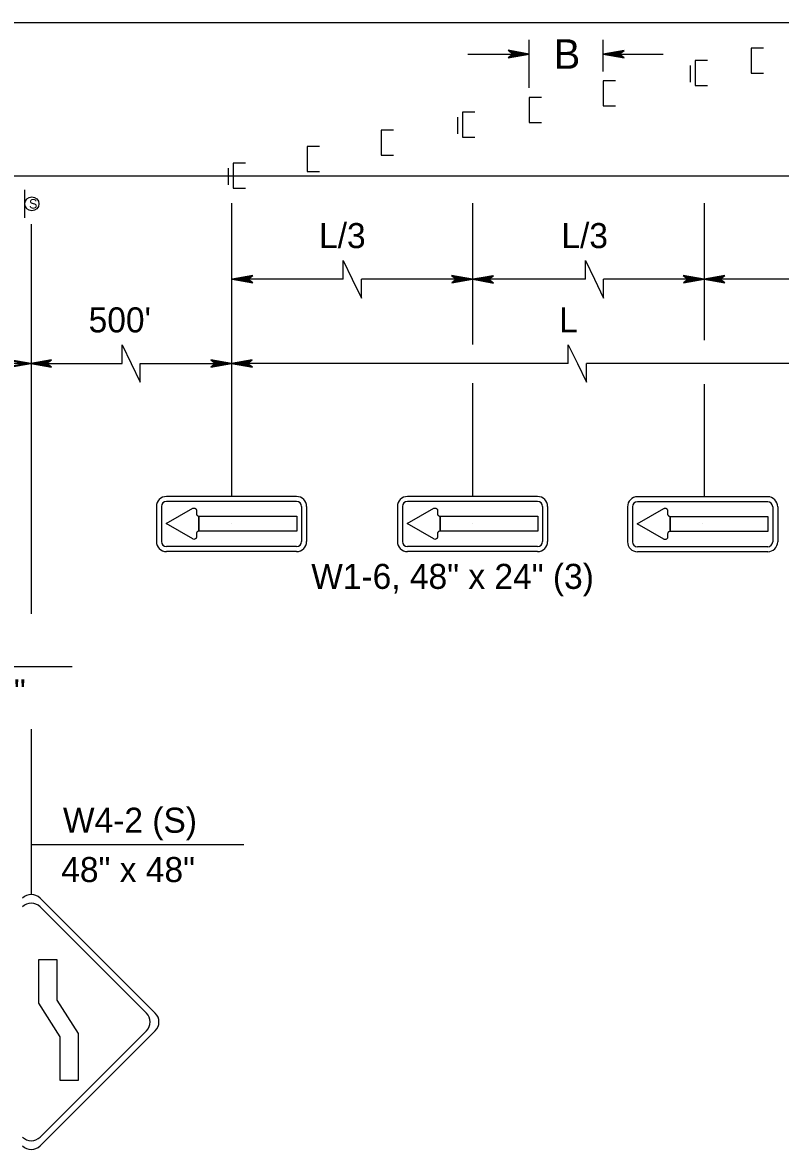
# Model space of a CAD drawing. Extents: x 499945 to 500993, y 499985 to 500645.
# Drawn here: x 500269.3 to 500390.3, y 500126.3 to 500306.3 of the extents above; entities that cross this region are included whole.
import ezdxf

# ---------------------------------------------------------------- set-up
doc = ezdxf.new("R2010")
doc.units = 0
for name, color, linetype in [('1', 7, 'Continuous'), ('24', 7, 'Continuous'), ('39', 7, 'Continuous'), ('5', 7, 'Continuous'), ('56', 7, 'Continuous'), ('60', 7, 'Continuous')]:
    doc.layers.add(name, color=color, linetype=linetype)

msp = doc.modelspace()

# ---------------------------------------------------------------- linework, layer by layer
at = {"layer": '1'}
for p, q in [((500071.91, 500306.34), (500478, 500306.34)), ((500071.91, 500281.86), (500478, 500281.86)), ((500302.63, 500277.48), (500302.63, 500230.64)), ((500341.1, 500277.48), (500341.1, 500254.94)), ((500378.08, 500277.48), (500378.08, 500255.63)), ((500270.68, 500274.15), (500270.68, 500211.91)), ((500320.48, 500265.34), (500320.48, 500268.34)), ((500320.48, 500268.34), (500321.92, 500265.34)), ((500359.15, 500265.34), (500359.15, 500268.34)), ((500359.15, 500268.34), (500360.59, 500265.34)), ((500321.92, 500265.34), (500323.36, 500262.34)), ((500323.36, 500262.34), (500323.36, 500265.34)), ((500359.15, 500265.34), (500341.1, 500265.34)), ((500360.59, 500265.34), (500362.03, 500262.34)), ((500378.08, 500265.34), (500362.03, 500265.34)), ((500362.03, 500262.34), (500362.03, 500265.34)), ((500394.12, 500265.34), (500378.08, 500265.34)), ((500285.17, 500251.89), (500285.17, 500254.88)), ((500285.17, 500254.88), (500286.61, 500251.89)), ((500356.4, 500251.89), (500356.4, 500254.88)), ((500356.4, 500254.88), (500357.84, 500251.89)), ((500270.58, 500251.89), (500258.5, 500251.89)), ((500286.61, 500251.89), (500288.05, 500248.89)), ((500288.05, 500248.89), (500288.05, 500251.89)), ((500357.84, 500251.89), (500359.28, 500248.89)), ((500359.28, 500248.89), (500359.28, 500251.89)), ((500341.1, 500248.72), (500341.1, 500230.64)), ((500378.08, 500248.59), (500378.08, 500230.6)), ((500270.68, 500193.45), (500270.68, 500167.07))]:
    msp.add_line(p, q, dxfattribs=at)
at = {"layer": '24'}
for points in [[(500350.13, 500301.31), (500346.78, 500301.91), (500347.58, 500301.31), (500346.8, 500300.73), (500350.13, 500301.31), (500349.91, 500301.31), (500346.88, 500301.86), (500347.64, 500301.31), (500346.93, 500300.78), (500349.79, 500301.3), (500349.68, 500301.31), (500347.08, 500301.78), (500347.66, 500301.31), (500347.06, 500300.85), (500349.63, 500301.31), (500349.52, 500301.3), (500347.24, 500301.71), (500347.69, 500301.31), (500347.23, 500300.91), (500349.19, 500301.3), (500349, 500301.3), (500347.41, 500301.62), (500347.72, 500301.32), (500347.39, 500300.99), (500348.97, 500301.31), (500348.79, 500301.32), (500347.59, 500301.53), (500347.82, 500301.3), (500347.58, 500301.07), (500348.63, 500301.31), (500348.46, 500301.33), (500347.74, 500301.47), (500347.86, 500301.31), (500347.66, 500301.13), (500348.37, 500301.31), (500347.9, 500301.43), (500347.97, 500301.3), (500347.76, 500301.17), (500348.25, 500301.3), (500347.94, 500301.37), (500348.07, 500301.27), (500347.93, 500301.21), (500348.07, 500301.31), (500348, 500301.32)], [(500361.97, 500301.31), (500365.32, 500300.72), (500364.52, 500301.31), (500365.31, 500301.9), (500361.97, 500301.31), (500362.2, 500301.32), (500365.23, 500300.77), (500364.46, 500301.32), (500365.17, 500301.85), (500362.32, 500301.33), (500362.43, 500301.31), (500365.03, 500300.85), (500364.44, 500301.32), (500365.04, 500301.78), (500362.48, 500301.31), (500362.59, 500301.33), (500364.86, 500300.92), (500364.42, 500301.31), (500364.87, 500301.72), (500362.91, 500301.33), (500363.1, 500301.33), (500364.69, 500301), (500364.38, 500301.3), (500364.72, 500301.64), (500363.14, 500301.31), (500363.31, 500301.3), (500364.51, 500301.1), (500364.28, 500301.33), (500364.53, 500301.56), (500363.48, 500301.31), (500363.65, 500301.3), (500364.37, 500301.16), (500364.25, 500301.32), (500364.44, 500301.5), (500363.74, 500301.31), (500364.2, 500301.2), (500364.14, 500301.33), (500364.34, 500301.46), (500363.85, 500301.33), (500364.16, 500301.25), (500364.03, 500301.35), (500364.18, 500301.42), (500364.03, 500301.32), (500364.11, 500301.3)], [(500302.73, 500265.34), (500306.06, 500264.75), (500305.26, 500265.34), (500306.04, 500265.92), (500302.73, 500265.34), (500302.95, 500265.35), (500305.96, 500264.8), (500305.2, 500265.35), (500305.91, 500265.88), (500303.07, 500265.36), (500303.18, 500265.34), (500305.76, 500264.88), (500305.18, 500265.35), (500305.78, 500265.8), (500303.24, 500265.34), (500303.35, 500265.36), (500305.6, 500264.95), (500305.16, 500265.34), (500305.61, 500265.75), (500303.67, 500265.36), (500303.85, 500265.36), (500305.43, 500265.04), (500305.13, 500265.33), (500305.46, 500265.66), (500303.89, 500265.34), (500304.06, 500265.33), (500305.25, 500265.13), (500305.02, 500265.36), (500305.27, 500265.59), (500304.23, 500265.34), (500304.4, 500265.33), (500305.11, 500265.19), (500304.99, 500265.35), (500305.19, 500265.53), (500304.48, 500265.34), (500304.95, 500265.23), (500304.88, 500265.36), (500305.08, 500265.49), (500304.6, 500265.36), (500304.9, 500265.28), (500304.78, 500265.38), (500304.92, 500265.44), (500304.78, 500265.35), (500304.85, 500265.33)], [(500341.09, 500265.34), (500337.77, 500265.93), (500338.56, 500265.34), (500337.79, 500264.76), (500341.09, 500265.34), (500340.87, 500265.33), (500337.86, 500265.88), (500338.62, 500265.33), (500337.92, 500264.81), (500340.75, 500265.32), (500340.64, 500265.34), (500338.06, 500265.8), (500338.64, 500265.33), (500338.05, 500264.88), (500340.59, 500265.34), (500340.48, 500265.32), (500338.23, 500265.73), (500338.66, 500265.34), (500338.22, 500264.93), (500340.16, 500265.32), (500339.97, 500265.32), (500338.39, 500265.65), (500338.7, 500265.35), (500338.37, 500265.02), (500339.94, 500265.34), (500339.76, 500265.35), (500338.57, 500265.55), (500338.8, 500265.32), (500338.55, 500265.1), (500339.6, 500265.34), (500339.43, 500265.36), (500338.72, 500265.49), (500338.83, 500265.33), (500338.64, 500265.15), (500339.34, 500265.34), (500338.88, 500265.45), (500338.95, 500265.32), (500338.74, 500265.2), (500339.23, 500265.32), (500338.92, 500265.4), (500339.05, 500265.3), (500338.9, 500265.24), (500339.05, 500265.33), (500338.97, 500265.35)], [(500341.13, 500265.33), (500344.45, 500264.74), (500343.66, 500265.33), (500344.43, 500265.91), (500341.13, 500265.33), (500341.35, 500265.33), (500344.36, 500264.78), (500343.59, 500265.33), (500344.3, 500265.86), (500341.47, 500265.34), (500341.58, 500265.33), (500344.15, 500264.87), (500343.58, 500265.33), (500344.17, 500265.79), (500341.63, 500265.33), (500341.74, 500265.34), (500343.99, 500264.94), (500343.55, 500265.33), (500344, 500265.73), (500342.06, 500265.34), (500342.25, 500265.34), (500343.82, 500265.02), (500343.52, 500265.32), (500343.85, 500265.65), (500342.28, 500265.33), (500342.46, 500265.32), (500343.64, 500265.11), (500343.42, 500265.34), (500343.66, 500265.57), (500342.62, 500265.33), (500342.79, 500265.31), (500343.5, 500265.17), (500343.38, 500265.33), (500343.58, 500265.51), (500342.87, 500265.33), (500343.34, 500265.22), (500343.27, 500265.34), (500343.48, 500265.47), (500342.99, 500265.34), (500343.3, 500265.27), (500343.17, 500265.37), (500343.31, 500265.43), (500343.17, 500265.33), (500343.25, 500265.32)], [(500378.08, 500265.34), (500374.75, 500265.93), (500375.55, 500265.34), (500374.77, 500264.76), (500378.08, 500265.34), (500377.86, 500265.34), (500374.85, 500265.89), (500375.61, 500265.34), (500374.9, 500264.81), (500377.74, 500265.33), (500377.63, 500265.34), (500375.05, 500265.8), (500375.63, 500265.34), (500375.03, 500264.88), (500377.58, 500265.34), (500377.47, 500265.33), (500375.21, 500265.73), (500375.65, 500265.34), (500375.2, 500264.94), (500377.14, 500265.33), (500376.96, 500265.33), (500375.38, 500265.65), (500375.69, 500265.35), (500375.35, 500265.02), (500376.92, 500265.34), (500376.75, 500265.35), (500375.56, 500265.56), (500375.79, 500265.33), (500375.54, 500265.1), (500376.58, 500265.34), (500376.42, 500265.36), (500375.7, 500265.5), (500375.82, 500265.34), (500375.63, 500265.16), (500376.33, 500265.34), (500375.86, 500265.45), (500375.93, 500265.33), (500375.73, 500265.2), (500376.21, 500265.33), (500375.91, 500265.4), (500376.03, 500265.3), (500375.89, 500265.24), (500376.03, 500265.34), (500375.96, 500265.35)], [(500378.08, 500265.34), (500381.4, 500264.75), (500380.61, 500265.34), (500381.38, 500265.92), (500378.08, 500265.34), (500378.3, 500265.35), (500381.31, 500264.8), (500380.54, 500265.35), (500381.25, 500265.88), (500378.42, 500265.36), (500378.53, 500265.34), (500381.11, 500264.88), (500380.53, 500265.35), (500381.12, 500265.8), (500378.58, 500265.34), (500378.69, 500265.36), (500380.94, 500264.95), (500380.5, 500265.34), (500380.95, 500265.75), (500379.01, 500265.36), (500379.2, 500265.36), (500380.78, 500265.04), (500380.47, 500265.33), (500380.8, 500265.66), (500379.23, 500265.34), (500379.41, 500265.33), (500380.59, 500265.13), (500380.37, 500265.36), (500380.61, 500265.59), (500379.57, 500265.34), (500379.74, 500265.33), (500380.45, 500265.19), (500380.33, 500265.35), (500380.53, 500265.53), (500379.83, 500265.34), (500380.29, 500265.23), (500380.22, 500265.36), (500380.43, 500265.49), (500379.94, 500265.36), (500380.25, 500265.28), (500380.12, 500265.38), (500380.27, 500265.44), (500380.12, 500265.35), (500380.2, 500265.33)], [(500270.58, 500251.89), (500267.26, 500252.47)], [(500267.27, 500251.31), (500270.58, 500251.89), (500270.36, 500251.88), (500267.35, 500252.43)], [(500267.41, 500251.35), (500270.24, 500251.87), (500270.13, 500251.89), (500267.55, 500252.34)], [(500267.54, 500251.43), (500270.08, 500251.89), (500269.97, 500251.87), (500267.72, 500252.28)], [(500267.71, 500251.48), (500269.65, 500251.87), (500269.46, 500251.87), (500267.88, 500252.19)], [(500267.86, 500251.56), (500269.43, 500251.89), (500269.25, 500251.9)], [(500270.58, 500251.89), (500273.9, 500251.3), (500273.11, 500251.89), (500273.89, 500252.46), (500270.58, 500251.89), (500270.8, 500251.89), (500273.81, 500251.34), (500273.05, 500251.89), (500273.75, 500252.42), (500270.92, 500251.9), (500271.03, 500251.89), (500273.61, 500251.43), (500273.03, 500251.89), (500273.63, 500252.34), (500271.08, 500251.89), (500271.19, 500251.9), (500273.45, 500251.5), (500273.01, 500251.89), (500273.46, 500252.29), (500271.51, 500251.9), (500271.7, 500251.9), (500273.28, 500251.58), (500272.97, 500251.88), (500273.3, 500252.21), (500271.73, 500251.89), (500271.91, 500251.88), (500273.1, 500251.67), (500272.87, 500251.9), (500273.12, 500252.13), (500272.07, 500251.89), (500272.24, 500251.87), (500272.95, 500251.73), (500272.84, 500251.89), (500273.03, 500252.07), (500272.33, 500251.89), (500272.79, 500251.78), (500272.73, 500251.9), (500272.93, 500252.03), (500272.45, 500251.9), (500272.75, 500251.83), (500272.62, 500251.93), (500272.77, 500251.99), (500272.62, 500251.89), (500272.7, 500251.88)], [(500302.63, 500251.89), (500299.31, 500252.47), (500300.1, 500251.89), (500299.33, 500251.31), (500302.63, 500251.89), (500302.41, 500251.88), (500299.4, 500252.43), (500300.17, 500251.88), (500299.46, 500251.35), (500302.29, 500251.87), (500302.18, 500251.89), (500299.61, 500252.34), (500300.18, 500251.88), (500299.59, 500251.43), (500302.13, 500251.89), (500302.02, 500251.87), (500299.77, 500252.28), (500300.21, 500251.89), (500299.76, 500251.48), (500301.7, 500251.87), (500301.51, 500251.87), (500299.94, 500252.19), (500300.24, 500251.9), (500299.91, 500251.56), (500301.48, 500251.89), (500301.3, 500251.9), (500300.12, 500252.1), (500300.34, 500251.87), (500300.1, 500251.64), (500301.14, 500251.89), (500300.97, 500251.9), (500300.26, 500252.04), (500300.38, 500251.88), (500300.18, 500251.7), (500300.89, 500251.89), (500300.42, 500252), (500300.49, 500251.87), (500300.28, 500251.74), (500300.77, 500251.87), (500300.46, 500251.95), (500300.59, 500251.85), (500300.44, 500251.79), (500300.59, 500251.88), (500300.51, 500251.9)], [(500302.63, 500251.89), (500305.96, 500251.3), (500305.16, 500251.89), (500305.94, 500252.46), (500302.63, 500251.89), (500302.85, 500251.89), (500305.87, 500251.34), (500305.1, 500251.89), (500305.81, 500252.42), (500302.97, 500251.9), (500303.08, 500251.89), (500305.66, 500251.43), (500305.08, 500251.89), (500305.68, 500252.34), (500303.14, 500251.89), (500303.25, 500251.9), (500305.5, 500251.5), (500305.06, 500251.89), (500305.51, 500252.29), (500303.57, 500251.9), (500303.75, 500251.9), (500305.33, 500251.58), (500305.03, 500251.88), (500305.36, 500252.21), (500303.79, 500251.89), (500303.97, 500251.88), (500305.15, 500251.67), (500304.92, 500251.9), (500305.17, 500252.13), (500304.13, 500251.89), (500304.3, 500251.87), (500305.01, 500251.73), (500304.89, 500251.89), (500305.09, 500252.07), (500304.38, 500251.89), (500304.85, 500251.78), (500304.78, 500251.9), (500304.98, 500252.03), (500304.5, 500251.9), (500304.8, 500251.83), (500304.68, 500251.93), (500304.82, 500251.99), (500304.68, 500251.89), (500304.75, 500251.88)]]:
    msp.add_lwpolyline(points, dxfattribs=at)
at = {"layer": '5'}
for p, q in [((500350.13, 500295.89), (500350.13, 500303.59)), ((500361.97, 500298.51), (500361.97, 500303.59)), ((500340.36, 500301.31), (500350.13, 500301.31)), ((500361.97, 500301.31), (500371.55, 500301.31)), ((500320.48, 500265.34), (500302.73, 500265.34)), ((500341.1, 500265.34), (500323.36, 500265.34)), ((500270.58, 500251.89), (500285.17, 500251.89)), ((500288.05, 500251.89), (500302.63, 500251.89)), ((500356.4, 500251.89), (500302.63, 500251.89)), ((500413.05, 500251.89), (500359.28, 500251.89)), ((500243.63, 500203.48), (500277.21, 500203.48)), ((500270.68, 500175.06), (500304.62, 500175.06))]:
    msp.add_line(p, q, dxfattribs=at)
at = {"layer": '56'}
for p, q in [((500375.84, 500299.48), (500375.84, 500296.83)), ((500338.69, 500291.24), (500338.69, 500288.59)), ((500302.08, 500283.08), (500302.08, 500280.43)), ((500269.65, 500275.14), (500269.65, 500279.64)), ((500313.03, 500230.64), (500292.24, 500230.64)), ((500351.5, 500230.64), (500330.71, 500230.64)), ((500388.22, 500230.6), (500367.44, 500230.6)), ((500290.64, 500229.04), (500290.64, 500223.44)), ((500291.44, 500229.04), (500291.44, 500223.44)), ((500313.03, 500229.84), (500292.24, 500229.84)), ((500313.83, 500229.04), (500313.83, 500223.44)), ((500314.62, 500229.04), (500314.62, 500223.44)), ((500329.11, 500229.04), (500329.11, 500223.44)), ((500329.91, 500229.04), (500329.91, 500223.44)), ((500351.5, 500229.84), (500330.71, 500229.84)), ((500352.3, 500229.04), (500352.3, 500223.44)), ((500353.1, 500229.04), (500353.1, 500223.44)), ((500365.84, 500229), (500365.84, 500223.41)), ((500366.64, 500229), (500366.64, 500223.41)), ((500388.22, 500229.8), (500367.44, 500229.8)), ((500389.02, 500229), (500389.02, 500223.41)), ((500389.82, 500229), (500389.82, 500223.41)), ((500313.03, 500222.65), (500292.24, 500222.65)), ((500313.03, 500221.85), (500292.24, 500221.85)), ((500351.5, 500222.65), (500330.71, 500222.65)), ((500351.5, 500221.85), (500330.71, 500221.85)), ((500388.22, 500222.61), (500367.44, 500222.61)), ((500388.22, 500221.81), (500367.44, 500221.81)), ((500272.08, 500166.49), (500290.47, 500148.1)), ((500272.08, 500165.09), (500289.07, 500148.1)), ((500272.08, 500128.32), (500289.07, 500145.3)), ((500272.08, 500126.92), (500290.47, 500145.3))]:
    msp.add_line(p, q, dxfattribs=at)
for points in [[(500387.57, 500302.25), (500385.57, 500302.25), (500385.57, 500300.25), (500385.57, 500298.25), (500387.57, 500298.25)], [(500378.64, 500300.27), (500376.64, 500300.27), (500376.64, 500298.27), (500376.64, 500296.27), (500378.64, 500296.27)], [(500363.94, 500297.01), (500361.95, 500297.01), (500361.95, 500295.01), (500361.95, 500293.02), (500363.94, 500293.02)], [(500352.13, 500294.39), (500350.13, 500294.39), (500350.13, 500292.39), (500350.13, 500290.4), (500352.13, 500290.4)], [(500341.49, 500292.03), (500339.49, 500292.03), (500339.49, 500290.03), (500339.49, 500288.04), (500341.49, 500288.04)], [(500328.5, 500289.15), (500326.5, 500289.15), (500326.5, 500287.16), (500326.5, 500285.16), (500328.5, 500285.16)], [(500316.69, 500286.53), (500314.69, 500286.53), (500314.69, 500284.54), (500314.69, 500282.54), (500316.69, 500282.54)], [(500304.87, 500283.87), (500302.88, 500283.87), (500302.88, 500281.88), (500302.88, 500279.88), (500304.87, 500279.88)]]:
    msp.add_lwpolyline(points, dxfattribs=at)
msp.add_circle((500270.77, 500277.39), 1.12, dxfattribs=at)
for centre, radius, start, end in [((500292.24, 500229.04), 1.6, 90, 180), ((500313.03, 500229.04), 1.6, 0, 90), ((500330.71, 500229.04), 1.6, 90, 180), ((500351.5, 500229.04), 1.6, 0, 90), ((500367.44, 500229), 1.6, 90, 180), ((500388.22, 500229), 1.6, 0, 90), ((500292.24, 500229.04), 0.799, 90, 180), ((500313.03, 500229.04), 0.799, 0, 90), ((500330.71, 500229.04), 0.799, 90, 180), ((500351.5, 500229.04), 0.799, 0, 90), ((500367.44, 500229), 0.799, 90, 180), ((500388.22, 500229), 0.799, 0, 90), ((500292.24, 500223.44), 1.6, 180, 270), ((500292.24, 500223.44), 0.799, 180, 270), ((500313.03, 500223.44), 1.6, 270, 0), ((500313.03, 500223.44), 0.799, 270, 0), ((500330.71, 500223.44), 1.6, 180, 270), ((500330.71, 500223.44), 0.799, 180, 270), ((500351.5, 500223.44), 1.6, 270, 0), ((500351.5, 500223.44), 0.799, 270, 0), ((500367.44, 500223.41), 1.6, 180, 270), ((500367.44, 500223.41), 0.799, 180, 270), ((500388.22, 500223.41), 1.6, 270, 0), ((500388.22, 500223.41), 0.799, 270, 0), ((500270.68, 500165.09), 1.98, 45, 135), ((500270.68, 500163.69), 1.98, 45, 135), ((500287.67, 500146.7), 1.98, 315, 45), ((500289.07, 500146.7), 1.98, 315, 45), ((500270.68, 500129.72), 1.98, 225, 315), ((500270.68, 500128.32), 1.98, 225, 315)]:
    msp.add_arc(centre, radius, start, end, dxfattribs=at)
at = {"layer": '60'}
for p, q in [((500302.63, 500226.3), (500302.63, 500226.3)), ((500341.1, 500226.3), (500341.1, 500226.3)), ((500377.83, 500226.26), (500377.83, 500226.26)), ((500270.68, 500167.07), (500270.68, 500167.07)), ((500270.68, 500126.34), (500270.68, 500126.34))]:
    msp.add_line(p, q, dxfattribs=at)
for points in [[(500292.2, 500226.3), (500296.45, 500228.75), (500296.49, 500228.77), (500296.55, 500228.79), (500296.61, 500228.8), (500296.68, 500228.8), (500296.76, 500228.79), (500296.86, 500228.74), (500296.91, 500228.71), (500296.94, 500228.68), (500296.99, 500228.6), (500297.02, 500228.54), (500297.04, 500228.49), (500297.04, 500228.4), (500297.04, 500227.9), (500297.05, 500227.81), (500297.07, 500227.76), (500297.09, 500227.72), (500297.12, 500227.66), (500297.16, 500227.62), (500297.21, 500227.58), (500297.24, 500227.55), (500297.3, 500227.52), (500297.36, 500227.51), (500297.44, 500227.5), (500297.44, 500225.1), (500297.34, 500225.08), (500297.26, 500225.06), (500297.22, 500225.03), (500297.17, 500224.99), (500297.12, 500224.94), (500297.09, 500224.88), (500297.07, 500224.84), (500297.04, 500224.7), (500297.04, 500224.19), (500297.03, 500224.09), (500297.01, 500224.03), (500296.97, 500223.95), (500296.93, 500223.91), (500296.86, 500223.85), (500296.8, 500223.82), (500296.72, 500223.8), (500296.64, 500223.79), (500296.52, 500223.81), (500296.49, 500223.83), (500296.45, 500223.85)], [(500330.67, 500226.3), (500334.92, 500228.75), (500334.96, 500228.77), (500335.02, 500228.79), (500335.08, 500228.8), (500335.15, 500228.8), (500335.23, 500228.79), (500335.33, 500228.74), (500335.38, 500228.71), (500335.41, 500228.68), (500335.46, 500228.6), (500335.49, 500228.54), (500335.51, 500228.49), (500335.52, 500228.4), (500335.52, 500227.9), (500335.52, 500227.81), (500335.54, 500227.76), (500335.56, 500227.72), (500335.59, 500227.66), (500335.63, 500227.62), (500335.68, 500227.58), (500335.71, 500227.55), (500335.77, 500227.52), (500335.83, 500227.51), (500335.92, 500227.5), (500335.92, 500225.1), (500335.81, 500225.08), (500335.73, 500225.06), (500335.69, 500225.03), (500335.64, 500224.99), (500335.6, 500224.94), (500335.56, 500224.88), (500335.54, 500224.84), (500335.52, 500224.7), (500335.52, 500224.19), (500335.5, 500224.09), (500335.48, 500224.03), (500335.44, 500223.95), (500335.4, 500223.91), (500335.33, 500223.85), (500335.27, 500223.82), (500335.19, 500223.8), (500335.11, 500223.79), (500334.99, 500223.81), (500334.96, 500223.83), (500334.92, 500223.85)], [(500367.39, 500226.26), (500371.64, 500228.71), (500371.69, 500228.73), (500371.74, 500228.75), (500371.81, 500228.76), (500371.87, 500228.76), (500371.96, 500228.75), (500372.05, 500228.71), (500372.1, 500228.67), (500372.13, 500228.64), (500372.19, 500228.57), (500372.22, 500228.5), (500372.23, 500228.45), (500372.24, 500228.37), (500372.24, 500227.86), (500372.25, 500227.78), (500372.26, 500227.72), (500372.28, 500227.68), (500372.32, 500227.63), (500372.36, 500227.58), (500372.4, 500227.54), (500372.43, 500227.52), (500372.49, 500227.49), (500372.56, 500227.47), (500372.64, 500227.46), (500372.64, 500225.06), (500372.53, 500225.05), (500372.46, 500225.02), (500372.41, 500224.99), (500372.36, 500224.95), (500372.32, 500224.9), (500372.28, 500224.84), (500372.27, 500224.8), (500372.24, 500224.66), (500372.24, 500224.15), (500372.23, 500224.06), (500372.21, 500223.99), (500372.16, 500223.92), (500372.12, 500223.87), (500372.05, 500223.81), (500371.99, 500223.79), (500371.92, 500223.76), (500371.83, 500223.76), (500371.72, 500223.77), (500371.68, 500223.79), (500371.64, 500223.81)], [(500297.44, 500227.5), (500313.07, 500227.5), (500313.07, 500225.1), (500297.44, 500225.1)], [(500335.92, 500227.5), (500351.54, 500227.5), (500351.54, 500225.1), (500335.92, 500225.1)], [(500372.64, 500227.46), (500388.27, 500227.46), (500388.27, 500225.06), (500372.64, 500225.06)], [(500271.85, 500156.62), (500271.85, 500149.69), (500275.23, 500144.35), (500275.23, 500137.43), (500278.2, 500137.43), (500278.2, 500144.88), (500274.81, 500150.21), (500274.81, 500156.62)]]:
    msp.add_lwpolyline(points, close=True, dxfattribs=at)
msp.add_circle((500270.77, 500277.39), 1.12, dxfattribs=at)

# ---------------------------------------------------------------- texts
at = {"layer": '39'}
for s, p in [('L/3', (500316.61, 500270.31)), ('L/3', (500355.29, 500270.31)), ("500'", (500279.83, 500256.85)), ('L', (500354.93, 500256.85)), ('W1-6, 48" x 24" (3)', (500315.36, 500215.88)), ('48" x 48"', (500248.45, 500197.46)), ('W4-2 (S)', (500275.73, 500176.93)), ('48" x 48"', (500275.46, 500169.05))]:
    msp.add_text(s, height=4, dxfattribs=at).set_placement(p)
at = {"layer": '5'}
msp.add_text('B', height=4.72, dxfattribs=at).set_placement((500354.09, 500298.95))
at = {"layer": '56'}
msp.add_text('S', height=1.5, dxfattribs=at).set_placement((500270.31, 500276.64))

doc.saveas('drawing.dxf')
